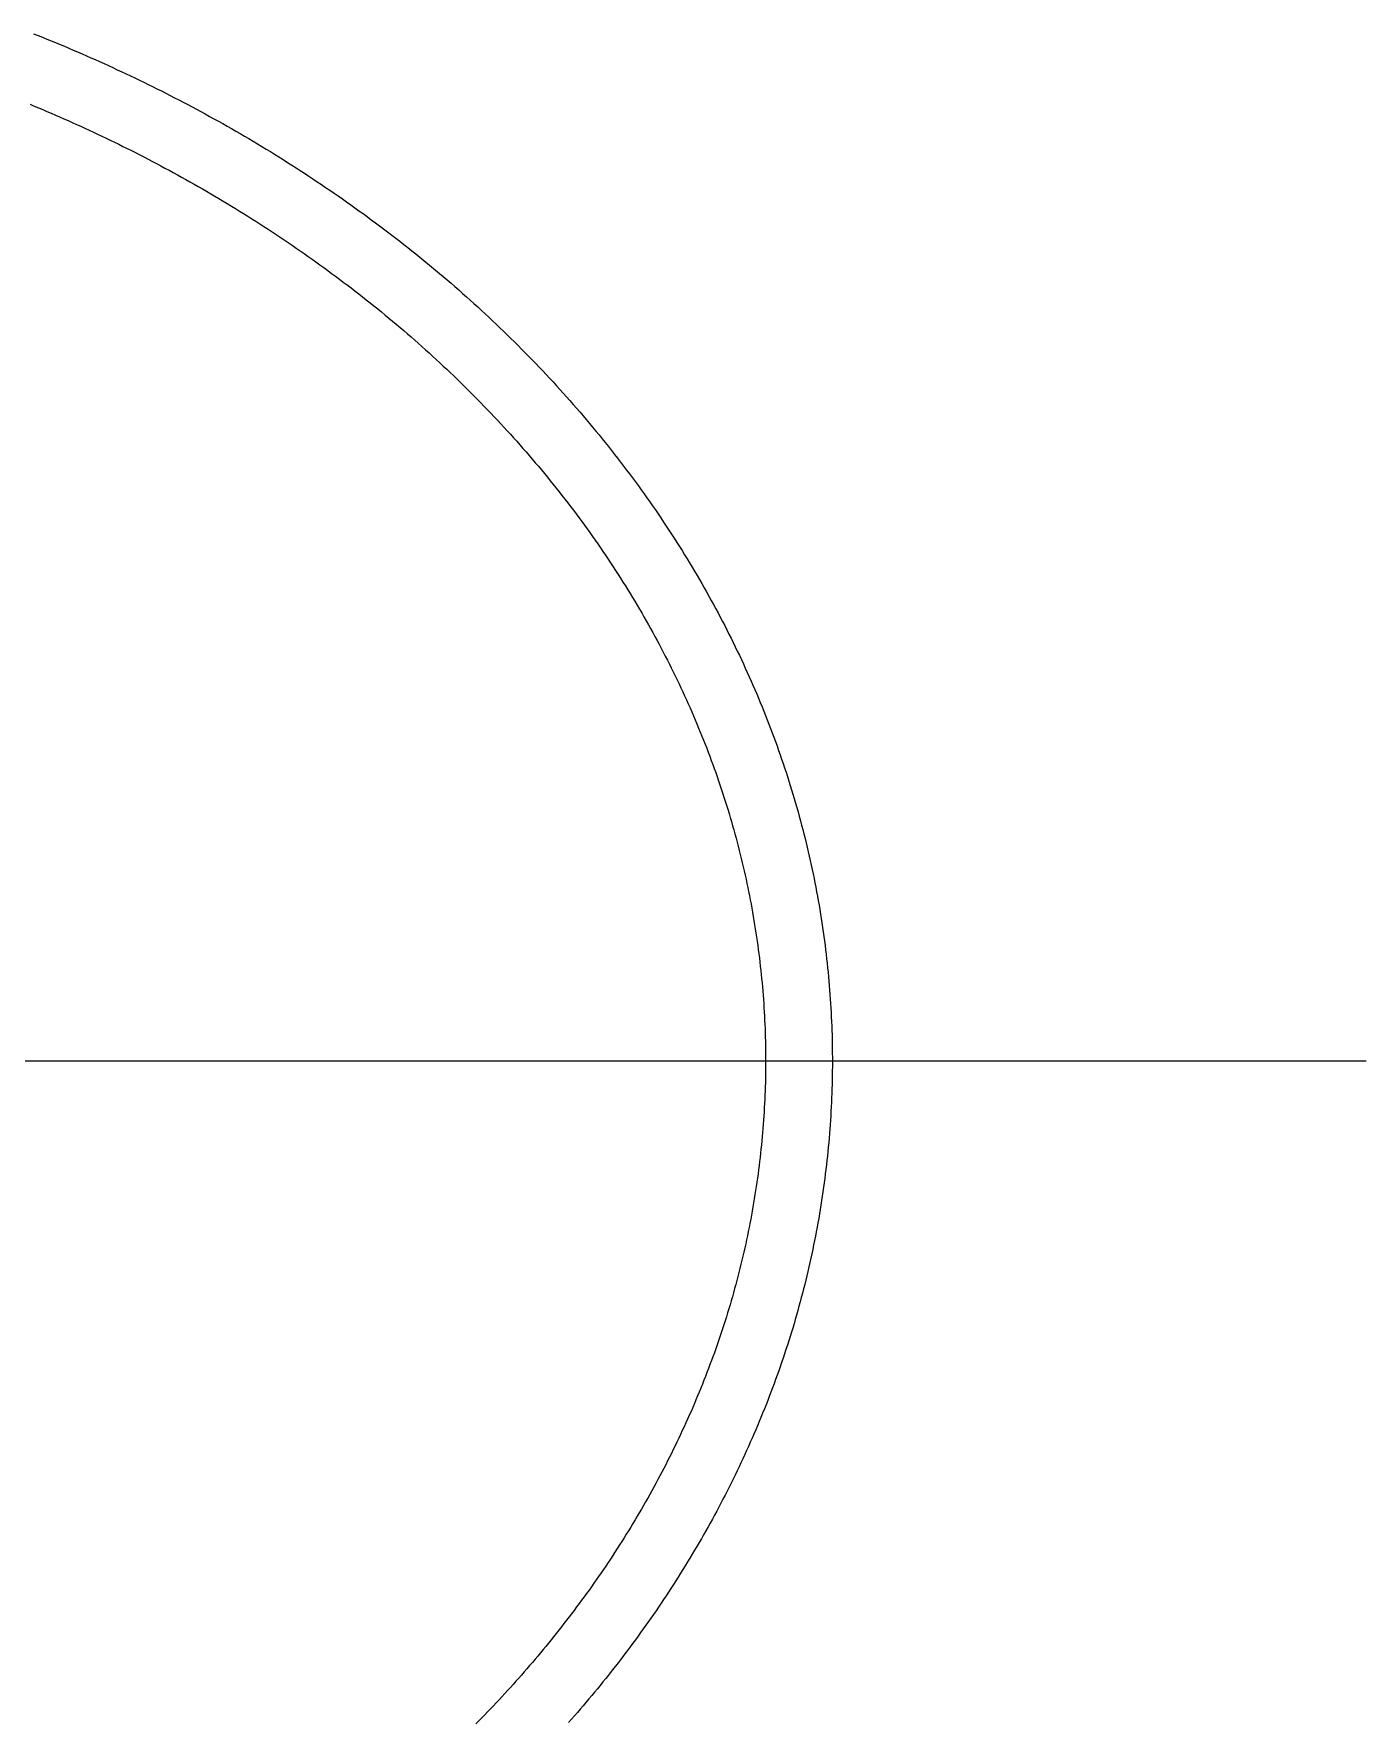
# Model space of a CAD drawing. Extents: x -7.3 to 42, y -18.1 to 23.6.
# Drawn here: x 36.97 to 41.96, y 14.62 to 20.95 of the extents above; entities that cross this region are included whole.
import ezdxf

# ---------------------------------------------------------------- set-up
doc = ezdxf.new("R2010")
doc.units = 0
doc.linetypes.add('CENTER', pattern=[50.8, 31.75, -6.35, 6.35, -6.35])
doc.layers.get('0').update_dxf_attribs({"linetype": 'CONTINUOUS'})
doc.layers.add('CENTER', color=1, linetype='CENTER')

msp = doc.modelspace()

# ---------------------------------------------------------------- linework, layer by layer
at = {"color": 7}
for points in [[(36.9647, 20.9486, 0), (36.9811, 20.9421, 0), (36.9976, 20.9355, 0), (37.0141, 20.9288, 0), (37.0305, 20.9221, 0), (37.047, 20.9153, 0), (37.0635, 20.9085, 0), (37.08, 20.9016, 0), (37.0965, 20.8946, 0), (37.113, 20.8876, 0), (37.1295, 20.8805, 0), (37.146, 20.8733, 0), (37.1625, 20.8661, 0), (37.179, 20.8589, 0), (37.1955, 20.8515, 0), (37.212, 20.8442, 0), (37.2286, 20.8367, 0), (37.2451, 20.8292, 0), (37.2616, 20.8216, 0), (37.2781, 20.814, 0), (37.2946, 20.8063, 0), (37.3111, 20.7985, 0), (37.3277, 20.7907, 0), (37.3442, 20.7828, 0), (37.3607, 20.7749, 0), (37.3772, 20.7669, 0), (37.3937, 20.7588, 0), (37.4102, 20.7507, 0), (37.4267, 20.7425, 0), (37.4431, 20.7342, 0), (37.4596, 20.7259, 0), (37.4761, 20.7175, 0), (37.4925, 20.709, 0), (37.509, 20.7005, 0), (37.5254, 20.6919, 0), (37.5419, 20.6833, 0), (37.5583, 20.6746, 0), (37.5747, 20.6658, 0), (37.5911, 20.657, 0), (37.6075, 20.648, 0), (37.6239, 20.6391, 0), (37.6402, 20.63, 0), (37.6566, 20.6209, 0), (37.6729, 20.6118, 0), (37.6892, 20.6025, 0), (37.7055, 20.5933, 0), (37.7218, 20.5839, 0), (37.7381, 20.5745, 0), (37.7543, 20.565, 0), (37.7706, 20.5555, 0), (37.7868, 20.5458, 0), (37.8029, 20.5362, 0), (37.8191, 20.5264, 0), (37.8352, 20.5166, 0), (37.8514, 20.5068, 0), (37.8675, 20.4969, 0), (37.8835, 20.4869, 0), (37.8996, 20.4768, 0), (37.9156, 20.4667, 0), (37.9316, 20.4566, 0), (37.9476, 20.4463, 0), (37.9635, 20.436, 0), (37.9794, 20.4257, 0), (37.9953, 20.4153, 0), (38.0111, 20.4048, 0), (38.027, 20.3943, 0), (38.0428, 20.3837, 0), (38.0585, 20.373, 0), (38.0743, 20.3623, 0), (38.09, 20.3515, 0), (38.1056, 20.3407, 0), (38.1213, 20.3298, 0), (38.1369, 20.3188, 0), (38.1524, 20.3078, 0), (38.168, 20.2967, 0), (38.1834, 20.2856, 0), (38.1989, 20.2744, 0), (38.2143, 20.2632, 0), (38.2297, 20.2519, 0), (38.245, 20.2405, 0), (38.2603, 20.2291, 0), (38.2756, 20.2176, 0), (38.2908, 20.206, 0), (38.306, 20.1944, 0), (38.3211, 20.1828, 0), (38.3362, 20.171, 0), (38.3513, 20.1593, 0), (38.3663, 20.1474, 0), (38.3813, 20.1355, 0), (38.3962, 20.1236, 0), (38.411, 20.1116, 0), (38.4259, 20.0995, 0), (38.4407, 20.0874, 0), (38.4554, 20.0752, 0), (38.4701, 20.063, 0), (38.4847, 20.0507, 0), (38.4993, 20.0384, 0), (38.5138, 20.026, 0), (38.5283, 20.0135, 0), (38.5427, 20.001, 0), (38.5571, 19.9884, 0), (38.5714, 19.9758, 0), (38.5857, 19.9632, 0), (38.5999, 19.9504, 0), (38.6141, 19.9376, 0), (38.6282, 19.9248, 0), (38.6422, 19.9119, 0), (38.6562, 19.899, 0), (38.6701, 19.886, 0), (38.684, 19.8729, 0), (38.6978, 19.8598, 0), (38.7116, 19.8467, 0), (38.7253, 19.8335, 0), (38.7389, 19.8202, 0), (38.7525, 19.8069, 0), (38.766, 19.7936, 0), (38.7794, 19.7802, 0), (38.7928, 19.7667, 0), (38.8061, 19.7532, 0), (38.8194, 19.7397, 0), (38.8326, 19.7261, 0), (38.8457, 19.7125, 0), (38.8588, 19.6988, 0), (38.8718, 19.6851, 0), (38.8847, 19.6713, 0), (38.8976, 19.6575, 0), (38.9104, 19.6436, 0), (38.9232, 19.6297, 0), (38.9359, 19.6158, 0), (38.9485, 19.6018, 0), (38.961, 19.5878, 0), (38.9735, 19.5737, 0), (38.9859, 19.5596, 0), (38.9982, 19.5454, 0), (39.0105, 19.5312, 0), (39.0227, 19.517, 0), (39.0349, 19.5027, 0), (39.0469, 19.4884, 0), (39.0589, 19.4741, 0), (39.0708, 19.4597, 0), (39.0827, 19.4452, 0), (39.0945, 19.4308, 0), (39.1062, 19.4163, 0), (39.1178, 19.4017, 0), (39.1294, 19.3871, 0), (39.1409, 19.3725, 0), (39.1523, 19.3579, 0), (39.1636, 19.3432, 0), (39.1749, 19.3284, 0), (39.1861, 19.3137, 0), (39.1972, 19.2989, 0), (39.2083, 19.2841, 0), (39.2192, 19.2692, 0), (39.2301, 19.2543, 0), (39.2409, 19.2394, 0), (39.2517, 19.2244, 0), (39.2623, 19.2094, 0), (39.2729, 19.1944, 0), (39.2834, 19.1794, 0), (39.2938, 19.1643, 0), (39.3042, 19.1492, 0), (39.3145, 19.134, 0), (39.3246, 19.1189, 0), (39.3347, 19.1037, 0), (39.3448, 19.0884, 0), (39.3547, 19.0732, 0), (39.3646, 19.0579, 0), (39.3744, 19.0426, 0), (39.3841, 19.0272, 0), (39.3937, 19.0119, 0), (39.4032, 18.9965, 0), (39.4127, 18.9811, 0), (39.4221, 18.9656, 0), (39.4314, 18.9501, 0), (39.4406, 18.9346, 0), (39.4498, 18.9191, 0), (39.4589, 18.9035, 0), (39.4679, 18.888, 0), (39.4768, 18.8724, 0), (39.4856, 18.8567, 0), (39.4943, 18.8411, 0), (39.503, 18.8254, 0), (39.5116, 18.8097, 0), (39.5201, 18.794, 0), (39.5285, 18.7782, 0), (39.5369, 18.7624, 0), (39.5452, 18.7466, 0), (39.5534, 18.7308, 0), (39.5615, 18.715, 0), (39.5695, 18.6991, 0), (39.5774, 18.6832, 0), (39.5853, 18.6673, 0), (39.5931, 18.6514, 0), (39.6008, 18.6354, 0), (39.6084, 18.6194, 0), (39.616, 18.6034, 0), (39.6234, 18.5874, 0), (39.6308, 18.5714, 0), (39.6381, 18.5553, 0), (39.6453, 18.5392, 0), (39.6524, 18.5231, 0), (39.6595, 18.507, 0), (39.6665, 18.4909, 0), (39.6734, 18.4747, 0), (39.6802, 18.4586, 0), (39.6869, 18.4424, 0), (39.6935, 18.4262, 0), (39.7001, 18.41, 0), (39.7066, 18.3937, 0), (39.713, 18.3775, 0), (39.7193, 18.3612, 0), (39.7255, 18.3449, 0), (39.7317, 18.3286, 0), (39.7378, 18.3123, 0), (39.7437, 18.296, 0), (39.7496, 18.2796, 0), (39.7555, 18.2632, 0), (39.7612, 18.2469, 0), (39.7669, 18.2305, 0), (39.7724, 18.2141, 0), (39.7779, 18.1976, 0), (39.7833, 18.1812, 0), (39.7887, 18.1648, 0), (39.7939, 18.1483, 0), (39.7991, 18.1318, 0), (39.8041, 18.1153, 0), (39.8091, 18.0988, 0), (39.814, 18.0823, 0), (39.8189, 18.0658, 0), (39.8236, 18.0493, 0), (39.8283, 18.0327, 0), (39.8328, 18.0162, 0), (39.8373, 17.9996, 0), (39.8417, 17.9831, 0), (39.8461, 17.9665, 0), (39.8503, 17.9499, 0), (39.8545, 17.9333, 0), (39.8585, 17.9167, 0), (39.8625, 17.9001, 0), (39.8664, 17.8834, 0), (39.8703, 17.8668, 0), (39.874, 17.8502, 0), (39.8777, 17.8335, 0), (39.8813, 17.8168, 0), (39.8848, 17.8002, 0), (39.8882, 17.7835, 0), (39.8915, 17.7668, 0), (39.8947, 17.7501, 0), (39.8979, 17.7334, 0), (39.901, 17.7167, 0), (39.904, 17.7, 0), (39.9069, 17.6833, 0), (39.9097, 17.6666, 0), (39.9125, 17.6498, 0), (39.9152, 17.6331, 0), (39.9177, 17.6164, 0), (39.9202, 17.5996, 0), (39.9227, 17.5829, 0), (39.925, 17.5661, 0), (39.9273, 17.5494, 0), (39.9294, 17.5326, 0), (39.9315, 17.5158, 0), (39.9335, 17.4991, 0), (39.9354, 17.4823, 0), (39.9373, 17.4655, 0), (39.939, 17.4487, 0), (39.9407, 17.4319, 0), (39.9423, 17.4151, 0), (39.9438, 17.3983, 0), (39.9452, 17.3815, 0), (39.9466, 17.3647, 0), (39.9478, 17.3479, 0), (39.949, 17.3311, 0), (39.9501, 17.3143, 0), (39.9511, 17.2975, 0), (39.9521, 17.2807, 0), (39.9529, 17.2639, 0), (39.9537, 17.2471, 0), (39.9543, 17.2303, 0), (39.9549, 17.2135, 0), (39.9555, 17.1967, 0), (39.9559, 17.1799, 0), (39.9562, 17.163, 0), (39.9565, 17.1462, 0), (39.9567, 17.1294, 0), (39.9568, 17.1126, 0), (39.9568, 17.0958, 0), (39.9568, 17.079, 0), (39.9566, 17.0622, 0), (39.9564, 17.0453, 0), (39.9561, 17.0285, 0), (39.9557, 17.0117, 0), (39.9552, 16.9949, 0), (39.9546, 16.9781, 0), (39.954, 16.9613, 0), (39.9532, 16.9445, 0), (39.9524, 16.9277, 0), (39.9515, 16.9109, 0), (39.9506, 16.8941, 0), (39.9495, 16.8773, 0), (39.9484, 16.8605, 0), (39.9471, 16.8437, 0), (39.9458, 16.8269, 0), (39.9445, 16.8101, 0), (39.943, 16.7934, 0), (39.9414, 16.7766, 0), (39.9398, 16.7598, 0), (39.9381, 16.7431, 0), (39.9363, 16.7263, 0), (39.9344, 16.7096, 0), (39.9325, 16.6929, 0), (39.9304, 16.6761, 0), (39.9283, 16.6594, 0), (39.9261, 16.6427, 0), (39.9238, 16.626, 0), (39.9214, 16.6093, 0), (39.919, 16.5926, 0), (39.9165, 16.576, 0), (39.9139, 16.5593, 0), (39.9112, 16.5427, 0), (39.9084, 16.526, 0), (39.9056, 16.5094, 0), (39.9026, 16.4928, 0), (39.8996, 16.4762, 0), (39.8965, 16.4596, 0), (39.8933, 16.443, 0), (39.8901, 16.4265, 0), (39.8868, 16.4099, 0), (39.8834, 16.3934, 0), (39.8799, 16.3769, 0), (39.8763, 16.3604, 0), (39.8726, 16.3439, 0), (39.8689, 16.3274, 0), (39.8651, 16.3109, 0), (39.8612, 16.2945, 0), (39.8572, 16.2781, 0), (39.8532, 16.2617, 0), (39.8491, 16.2453, 0), (39.8448, 16.2289, 0), (39.8406, 16.2125, 0), (39.8362, 16.1962, 0), (39.8318, 16.1799, 0), (39.8272, 16.1636, 0), (39.8226, 16.1473, 0), (39.8179, 16.1311, 0), (39.8132, 16.1148, 0), (39.8083, 16.0986, 0), (39.8034, 16.0824, 0), (39.7984, 16.0662, 0), (39.7934, 16.0501, 0), (39.7882, 16.034, 0), (39.783, 16.0179, 0), (39.7777, 16.0018, 0), (39.7723, 15.9858, 0), (39.7669, 15.9697, 0), (39.7614, 15.9537, 0), (39.7558, 15.9378, 0), (39.7501, 15.9218, 0), (39.7443, 15.9059, 0), (39.7385, 15.89, 0), (39.7326, 15.8741, 0), (39.7267, 15.8583, 0), (39.7206, 15.8425, 0), (39.7145, 15.8267, 0), (39.7083, 15.8109, 0), (39.7021, 15.7952, 0), (39.6957, 15.7795, 0), (39.6893, 15.7638, 0), (39.6829, 15.7482, 0), (39.6763, 15.7326, 0), (39.6697, 15.717, 0), (39.6631, 15.7014, 0), (39.6563, 15.6859, 0), (39.6495, 15.6704, 0), (39.6426, 15.655, 0), (39.6357, 15.6396, 0), (39.6286, 15.6242, 0), (39.6216, 15.6088, 0), (39.6144, 15.5935, 0), (39.6072, 15.5782, 0), (39.5999, 15.5629, 0), (39.5925, 15.5477, 0), (39.5851, 15.5325, 0), (39.5776, 15.5174, 0), (39.5701, 15.5023, 0), (39.5625, 15.4872, 0), (39.5548, 15.4721, 0), (39.5471, 15.4571, 0), (39.5393, 15.4422, 0), (39.5314, 15.4272, 0), (39.5235, 15.4123, 0), (39.5155, 15.3975, 0), (39.5074, 15.3826, 0), (39.4993, 15.3679, 0), (39.4911, 15.3531, 0), (39.4829, 15.3384, 0), (39.4745, 15.3237, 0), (39.4662, 15.3091, 0), (39.4578, 15.2945, 0), (39.4493, 15.28, 0), (39.4407, 15.2655, 0), (39.4321, 15.251, 0), (39.4235, 15.2366, 0), (39.4147, 15.2222, 0), (39.406, 15.2079, 0), (39.3971, 15.1936, 0), (39.3882, 15.1794, 0), (39.3793, 15.1652, 0), (39.3703, 15.151, 0), (39.3612, 15.1369, 0), (39.3521, 15.1228, 0), (39.343, 15.1088, 0), (39.3338, 15.0948, 0), (39.3245, 15.0809, 0), (39.3152, 15.067, 0), (39.3058, 15.0531, 0), (39.2964, 15.0393, 0), (39.2869, 15.0256, 0), (39.2774, 15.0118, 0), (39.2678, 14.9982, 0), (39.2582, 14.9845, 0), (39.2485, 14.9709, 0), (39.2387, 14.9574, 0), (39.229, 14.9439, 0), (39.2191, 14.9305, 0), (39.2093, 14.917, 0), (39.1993, 14.9037, 0), (39.1893, 14.8903, 0), (39.1793, 14.8771, 0), (39.1692, 14.8638, 0), (39.1591, 14.8506, 0), (39.1489, 14.8375, 0), (39.1387, 14.8244, 0), (39.1284, 14.8113, 0), (39.1181, 14.7983, 0), (39.1078, 14.7853, 0), (39.0973, 14.7724, 0), (39.0869, 14.7595, 0), (39.0764, 14.7467, 0), (39.0658, 14.7339, 0), (39.0552, 14.7211, 0), (39.0446, 14.7084, 0), (39.0339, 14.6958, 0), (39.0232, 14.6831, 0), (39.0124, 14.6706, 0), (39.0016, 14.658, 0), (38.9907, 14.6455, 0), (38.9798, 14.6331, 0), (38.9689, 14.6207, 0)], [(36.9514, 20.6843, 0), (36.9672, 20.6777, 0), (36.983, 20.6711, 0), (36.9988, 20.6644, 0), (37.0146, 20.6577, 0), (37.0304, 20.6509, 0), (37.0463, 20.6441, 0), (37.0621, 20.6372, 0), (37.0779, 20.6302, 0), (37.0937, 20.6232, 0), (37.1095, 20.6161, 0), (37.1253, 20.609, 0), (37.1412, 20.6018, 0), (37.157, 20.5946, 0), (37.1728, 20.5873, 0), (37.1886, 20.5799, 0), (37.2044, 20.5725, 0), (37.2202, 20.565, 0), (37.236, 20.5574, 0), (37.2518, 20.5498, 0), (37.2676, 20.5422, 0), (37.2834, 20.5344, 0), (37.2991, 20.5267, 0), (37.3149, 20.5188, 0), (37.3307, 20.5109, 0), (37.3464, 20.503, 0), (37.3622, 20.4949, 0), (37.3779, 20.4868, 0), (37.3937, 20.4787, 0), (37.4094, 20.4705, 0), (37.4251, 20.4622, 0), (37.4408, 20.4539, 0), (37.4565, 20.4455, 0), (37.4722, 20.4371, 0), (37.4878, 20.4285, 0), (37.5035, 20.42, 0), (37.5191, 20.4113, 0), (37.5347, 20.4026, 0), (37.5503, 20.3939, 0), (37.5659, 20.3851, 0), (37.5815, 20.3762, 0), (37.597, 20.3673, 0), (37.6126, 20.3583, 0), (37.6281, 20.3492, 0), (37.6436, 20.3401, 0), (37.659, 20.3309, 0), (37.6745, 20.3217, 0), (37.6899, 20.3124, 0), (37.7053, 20.3031, 0), (37.7207, 20.2937, 0), (37.736, 20.2842, 0), (37.7513, 20.2747, 0), (37.7667, 20.2651, 0), (37.7819, 20.2555, 0), (37.7972, 20.2458, 0), (37.8124, 20.236, 0), (37.8276, 20.2262, 0), (37.8428, 20.2163, 0), (37.8579, 20.2064, 0), (37.873, 20.1964, 0), (37.8881, 20.1864, 0), (37.9032, 20.1763, 0), (37.9182, 20.1661, 0), (37.9332, 20.1559, 0), (37.9481, 20.1457, 0), (37.963, 20.1353, 0), (37.9779, 20.125, 0), (37.9928, 20.1145, 0), (38.0076, 20.1041, 0), (38.0224, 20.0935, 0), (38.0371, 20.0829, 0), (38.0518, 20.0723, 0), (38.0665, 20.0616, 0), (38.0811, 20.0508, 0), (38.0957, 20.04, 0), (38.1103, 20.0291, 0), (38.1248, 20.0182, 0), (38.1393, 20.0072, 0), (38.1537, 19.9962, 0), (38.1681, 19.9851, 0), (38.1824, 19.974, 0), (38.1967, 19.9628, 0), (38.211, 19.9515, 0), (38.2252, 19.9402, 0), (38.2394, 19.9289, 0), (38.2535, 19.9175, 0), (38.2676, 19.906, 0), (38.2816, 19.8945, 0), (38.2956, 19.883, 0), (38.3096, 19.8713, 0), (38.3234, 19.8597, 0), (38.3373, 19.848, 0), (38.3511, 19.8362, 0), (38.3648, 19.8244, 0), (38.3785, 19.8125, 0), (38.3921, 19.8006, 0), (38.4057, 19.7886, 0), (38.4192, 19.7766, 0), (38.4327, 19.7645, 0), (38.4461, 19.7524, 0), (38.4595, 19.7403, 0), (38.4728, 19.728, 0), (38.4861, 19.7158, 0), (38.4993, 19.7035, 0), (38.5124, 19.6911, 0), (38.5255, 19.6787, 0), (38.5385, 19.6662, 0), (38.5515, 19.6537, 0), (38.5644, 19.6412, 0), (38.5772, 19.6286, 0), (38.59, 19.616, 0), (38.6027, 19.6033, 0), (38.6154, 19.5906, 0), (38.628, 19.5778, 0), (38.6405, 19.565, 0), (38.653, 19.5522, 0), (38.6654, 19.5393, 0), (38.6778, 19.5264, 0), (38.6901, 19.5134, 0), (38.7023, 19.5004, 0), (38.7145, 19.4873, 0), (38.7266, 19.4743, 0), (38.7386, 19.4611, 0), (38.7506, 19.448, 0), (38.7625, 19.4348, 0), (38.7743, 19.4215, 0), (38.7861, 19.4082, 0), (38.7978, 19.3949, 0), (38.8095, 19.3815, 0), (38.8211, 19.3682, 0), (38.8326, 19.3547, 0), (38.844, 19.3413, 0), (38.8554, 19.3278, 0), (38.8667, 19.3142, 0), (38.8779, 19.3007, 0), (38.8891, 19.2871, 0), (38.9002, 19.2734, 0), (38.9112, 19.2597, 0), (38.9222, 19.246, 0), (38.9331, 19.2323, 0), (38.9439, 19.2185, 0), (38.9547, 19.2047, 0), (38.9654, 19.1909, 0), (38.976, 19.1771, 0), (38.9865, 19.1632, 0), (38.997, 19.1492, 0), (39.0073, 19.1353, 0), (39.0177, 19.1213, 0), (39.0279, 19.1073, 0), (39.0381, 19.0933, 0), (39.0482, 19.0792, 0), (39.0582, 19.0651, 0), (39.0681, 19.051, 0), (39.078, 19.0369, 0), (39.0878, 19.0227, 0), (39.0975, 19.0085, 0), (39.1072, 18.9943, 0), (39.1167, 18.98, 0), (39.1262, 18.9658, 0), (39.1356, 18.9515, 0), (39.145, 18.9371, 0), (39.1542, 18.9228, 0), (39.1634, 18.9084, 0), (39.1725, 18.894, 0), (39.1815, 18.8796, 0), (39.1905, 18.8652, 0), (39.1994, 18.8507, 0), (39.2082, 18.8362, 0), (39.2169, 18.8217, 0), (39.2256, 18.8072, 0), (39.2341, 18.7927, 0), (39.2426, 18.7781, 0), (39.251, 18.7635, 0), (39.2594, 18.7489, 0), (39.2677, 18.7342, 0), (39.2759, 18.7196, 0), (39.284, 18.7049, 0), (39.292, 18.6902, 0), (39.3, 18.6755, 0), (39.3079, 18.6607, 0), (39.3157, 18.646, 0), (39.3234, 18.6312, 0), (39.3311, 18.6164, 0), (39.3387, 18.6016, 0), (39.3462, 18.5867, 0), (39.3536, 18.5719, 0), (39.3609, 18.557, 0), (39.3682, 18.5421, 0), (39.3754, 18.5272, 0), (39.3825, 18.5123, 0), (39.3896, 18.4974, 0), (39.3966, 18.4824, 0), (39.4034, 18.4674, 0), (39.4103, 18.4524, 0), (39.417, 18.4374, 0), (39.4237, 18.4224, 0), (39.4302, 18.4073, 0), (39.4367, 18.3923, 0), (39.4432, 18.3772, 0), (39.4495, 18.3621, 0), (39.4558, 18.347, 0), (39.462, 18.3319, 0), (39.4681, 18.3168, 0), (39.4742, 18.3017, 0), (39.4801, 18.2865, 0), (39.486, 18.2713, 0), (39.4918, 18.2561, 0), (39.4976, 18.241, 0), (39.5032, 18.2257, 0), (39.5088, 18.2105, 0), (39.5143, 18.1953, 0), (39.5197, 18.18, 0), (39.5251, 18.1648, 0), (39.5303, 18.1495, 0), (39.5355, 18.1342, 0), (39.5406, 18.119, 0), (39.5457, 18.1037, 0), (39.5506, 18.0884, 0), (39.5555, 18.073, 0), (39.5603, 18.0577, 0), (39.565, 18.0424, 0), (39.5697, 18.027, 0), (39.5742, 18.0117, 0), (39.5787, 17.9963, 0), (39.5831, 17.9809, 0), (39.5875, 17.9655, 0), (39.5917, 17.9502, 0), (39.5959, 17.9348, 0), (39.6, 17.9194, 0), (39.604, 17.9039, 0), (39.608, 17.8885, 0), (39.6118, 17.8731, 0), (39.6156, 17.8577, 0), (39.6193, 17.8422, 0), (39.623, 17.8268, 0), (39.6265, 17.8113, 0), (39.63, 17.7959, 0), (39.6334, 17.7804, 0), (39.6367, 17.7649, 0), (39.64, 17.7494, 0), (39.6431, 17.734, 0), (39.6462, 17.7185, 0), (39.6492, 17.703, 0), (39.6522, 17.6875, 0), (39.655, 17.672, 0), (39.6578, 17.6565, 0), (39.6605, 17.6409, 0), (39.6632, 17.6254, 0), (39.6657, 17.6099, 0), (39.6682, 17.5944, 0), (39.6706, 17.5788, 0), (39.6729, 17.5633, 0), (39.6752, 17.5478, 0), (39.6773, 17.5322, 0), (39.6794, 17.5167, 0), (39.6814, 17.5011, 0), (39.6834, 17.4856, 0), (39.6852, 17.47, 0), (39.687, 17.4544, 0), (39.6887, 17.4389, 0), (39.6903, 17.4233, 0), (39.6919, 17.4077, 0), (39.6934, 17.3922, 0), (39.6948, 17.3766, 0), (39.6961, 17.361, 0), (39.6973, 17.3454, 0), (39.6985, 17.3299, 0), (39.6996, 17.3143, 0), (39.7006, 17.2987, 0), (39.7015, 17.2831, 0), (39.7024, 17.2675, 0), (39.7032, 17.252, 0), (39.7039, 17.2364, 0), (39.7045, 17.2208, 0), (39.7051, 17.2052, 0), (39.7056, 17.1896, 0), (39.706, 17.174, 0), (39.7063, 17.1584, 0), (39.7065, 17.1429, 0), (39.7067, 17.1273, 0), (39.7068, 17.1117, 0), (39.7068, 17.0961, 0), (39.7068, 17.0805, 0), (39.7066, 17.0649, 0), (39.7064, 17.0493, 0), (39.7061, 17.0338, 0), (39.7058, 17.0182, 0), (39.7053, 17.0026, 0), (39.7048, 16.987, 0), (39.7042, 16.9714, 0), (39.7035, 16.9558, 0), (39.7028, 16.9402, 0), (39.7019, 16.9247, 0), (39.701, 16.9091, 0), (39.7001, 16.8935, 0), (39.699, 16.878, 0), (39.6979, 16.8624, 0), (39.6967, 16.8468, 0), (39.6954, 16.8313, 0), (39.694, 16.8157, 0), (39.6926, 16.8002, 0), (39.6911, 16.7846, 0), (39.6895, 16.7691, 0), (39.6878, 16.7536, 0), (39.6861, 16.738, 0), (39.6842, 16.7225, 0), (39.6823, 16.707, 0), (39.6804, 16.6915, 0), (39.6783, 16.676, 0), (39.6762, 16.6605, 0), (39.674, 16.645, 0), (39.6718, 16.6295, 0), (39.6694, 16.6141, 0), (39.667, 16.5986, 0), (39.6645, 16.5832, 0), (39.6619, 16.5677, 0), (39.6593, 16.5523, 0), (39.6566, 16.5369, 0), (39.6538, 16.5215, 0), (39.6509, 16.5061, 0), (39.6479, 16.4907, 0), (39.6449, 16.4753, 0), (39.6418, 16.4599, 0), (39.6387, 16.4446, 0), (39.6354, 16.4292, 0), (39.6321, 16.4139, 0), (39.6287, 16.3986, 0), (39.6252, 16.3833, 0), (39.6217, 16.368, 0), (39.6181, 16.3527, 0), (39.6144, 16.3375, 0), (39.6106, 16.3222, 0), (39.6068, 16.307, 0), (39.6029, 16.2918, 0), (39.5989, 16.2766, 0), (39.5948, 16.2614, 0), (39.5907, 16.2462, 0), (39.5865, 16.231, 0), (39.5822, 16.2159, 0), (39.5779, 16.2008, 0), (39.5734, 16.1857, 0), (39.5689, 16.1706, 0), (39.5644, 16.1555, 0), (39.5597, 16.1405, 0), (39.555, 16.1255, 0), (39.5502, 16.1105, 0), (39.5454, 16.0955, 0), (39.5404, 16.0805, 0), (39.5354, 16.0656, 0), (39.5303, 16.0506, 0), (39.5252, 16.0357, 0), (39.52, 16.0209, 0), (39.5147, 16.006, 0), (39.5093, 15.9912, 0), (39.5039, 15.9764, 0), (39.4984, 15.9616, 0), (39.4929, 15.9468, 0), (39.4872, 15.9321, 0), (39.4815, 15.9174, 0), (39.4758, 15.9027, 0), (39.47, 15.888, 0), (39.4641, 15.8734, 0), (39.4581, 15.8587, 0), (39.4521, 15.8442, 0), (39.446, 15.8296, 0), (39.4398, 15.8151, 0), (39.4336, 15.8005, 0), (39.4273, 15.7861, 0), (39.4209, 15.7716, 0), (39.4145, 15.7572, 0), (39.408, 15.7428, 0), (39.4014, 15.7284, 0), (39.3948, 15.7141, 0), (39.3881, 15.6998, 0), (39.3814, 15.6855, 0), (39.3746, 15.6712, 0), (39.3677, 15.657, 0), (39.3608, 15.6428, 0), (39.3538, 15.6286, 0), (39.3467, 15.6145, 0), (39.3396, 15.6004, 0), (39.3324, 15.5863, 0), (39.3252, 15.5723, 0), (39.3179, 15.5583, 0), (39.3105, 15.5443, 0), (39.3031, 15.5304, 0), (39.2956, 15.5165, 0), (39.2881, 15.5026, 0), (39.2805, 15.4888, 0), (39.2728, 15.475, 0), (39.2651, 15.4612, 0), (39.2573, 15.4475, 0), (39.2495, 15.4338, 0), (39.2416, 15.4201, 0), (39.2336, 15.4065, 0), (39.2256, 15.3929, 0), (39.2176, 15.3794, 0), (39.2094, 15.3658, 0), (39.2013, 15.3524, 0), (39.193, 15.3389, 0), (39.1848, 15.3255, 0), (39.1764, 15.3122, 0), (39.168, 15.2988, 0), (39.1596, 15.2856, 0), (39.1511, 15.2723, 0), (39.1425, 15.2591, 0), (39.1339, 15.2459, 0), (39.1253, 15.2328, 0), (39.1166, 15.2197, 0), (39.1078, 15.2067, 0), (39.099, 15.1937, 0), (39.0902, 15.1807, 0), (39.0813, 15.1678, 0), (39.0723, 15.1549, 0), (39.0633, 15.142, 0), (39.0543, 15.1292, 0), (39.0452, 15.1164, 0), (39.036, 15.1037, 0), (39.0268, 15.091, 0), (39.0176, 15.0784, 0), (39.0083, 15.0657, 0), (38.9989, 15.0532, 0), (38.9895, 15.0406, 0), (38.9801, 15.0281, 0), (38.9706, 15.0157, 0), (38.9611, 15.0033, 0), (38.9515, 14.9909, 0), (38.9419, 14.9785, 0), (38.9322, 14.9662, 0), (38.9225, 14.954, 0), (38.9127, 14.9418, 0), (38.9029, 14.9296, 0), (38.8931, 14.9174, 0), (38.8832, 14.9053, 0), (38.8732, 14.8933, 0), (38.8632, 14.8813, 0), (38.8532, 14.8693, 0), (38.8431, 14.8573, 0), (38.833, 14.8454, 0), (38.8228, 14.8336, 0), (38.8126, 14.8217, 0), (38.8024, 14.81, 0), (38.7921, 14.7982, 0), (38.7818, 14.7865, 0), (38.7714, 14.7748, 0), (38.761, 14.7632, 0), (38.7505, 14.7516, 0), (38.74, 14.7401, 0), (38.7294, 14.7286, 0), (38.7189, 14.7171, 0), (38.7082, 14.7057, 0), (38.6976, 14.6943, 0), (38.6869, 14.683, 0), (38.6761, 14.6716, 0), (38.6653, 14.6604, 0), (38.6545, 14.6492, 0), (38.6436, 14.638, 0), (38.6327, 14.6268, 0), (38.6218, 14.6157, 0)]]:
    msp.add_polyline3d(points, dxfattribs=at)
at = {"layer": 'CENTER', "color": 1, "linetype": 'CENTER'}
msp.add_line((27.1568, 17.1), (41.9568, 17.1), dxfattribs=at)

doc.saveas('drawing.dxf')
